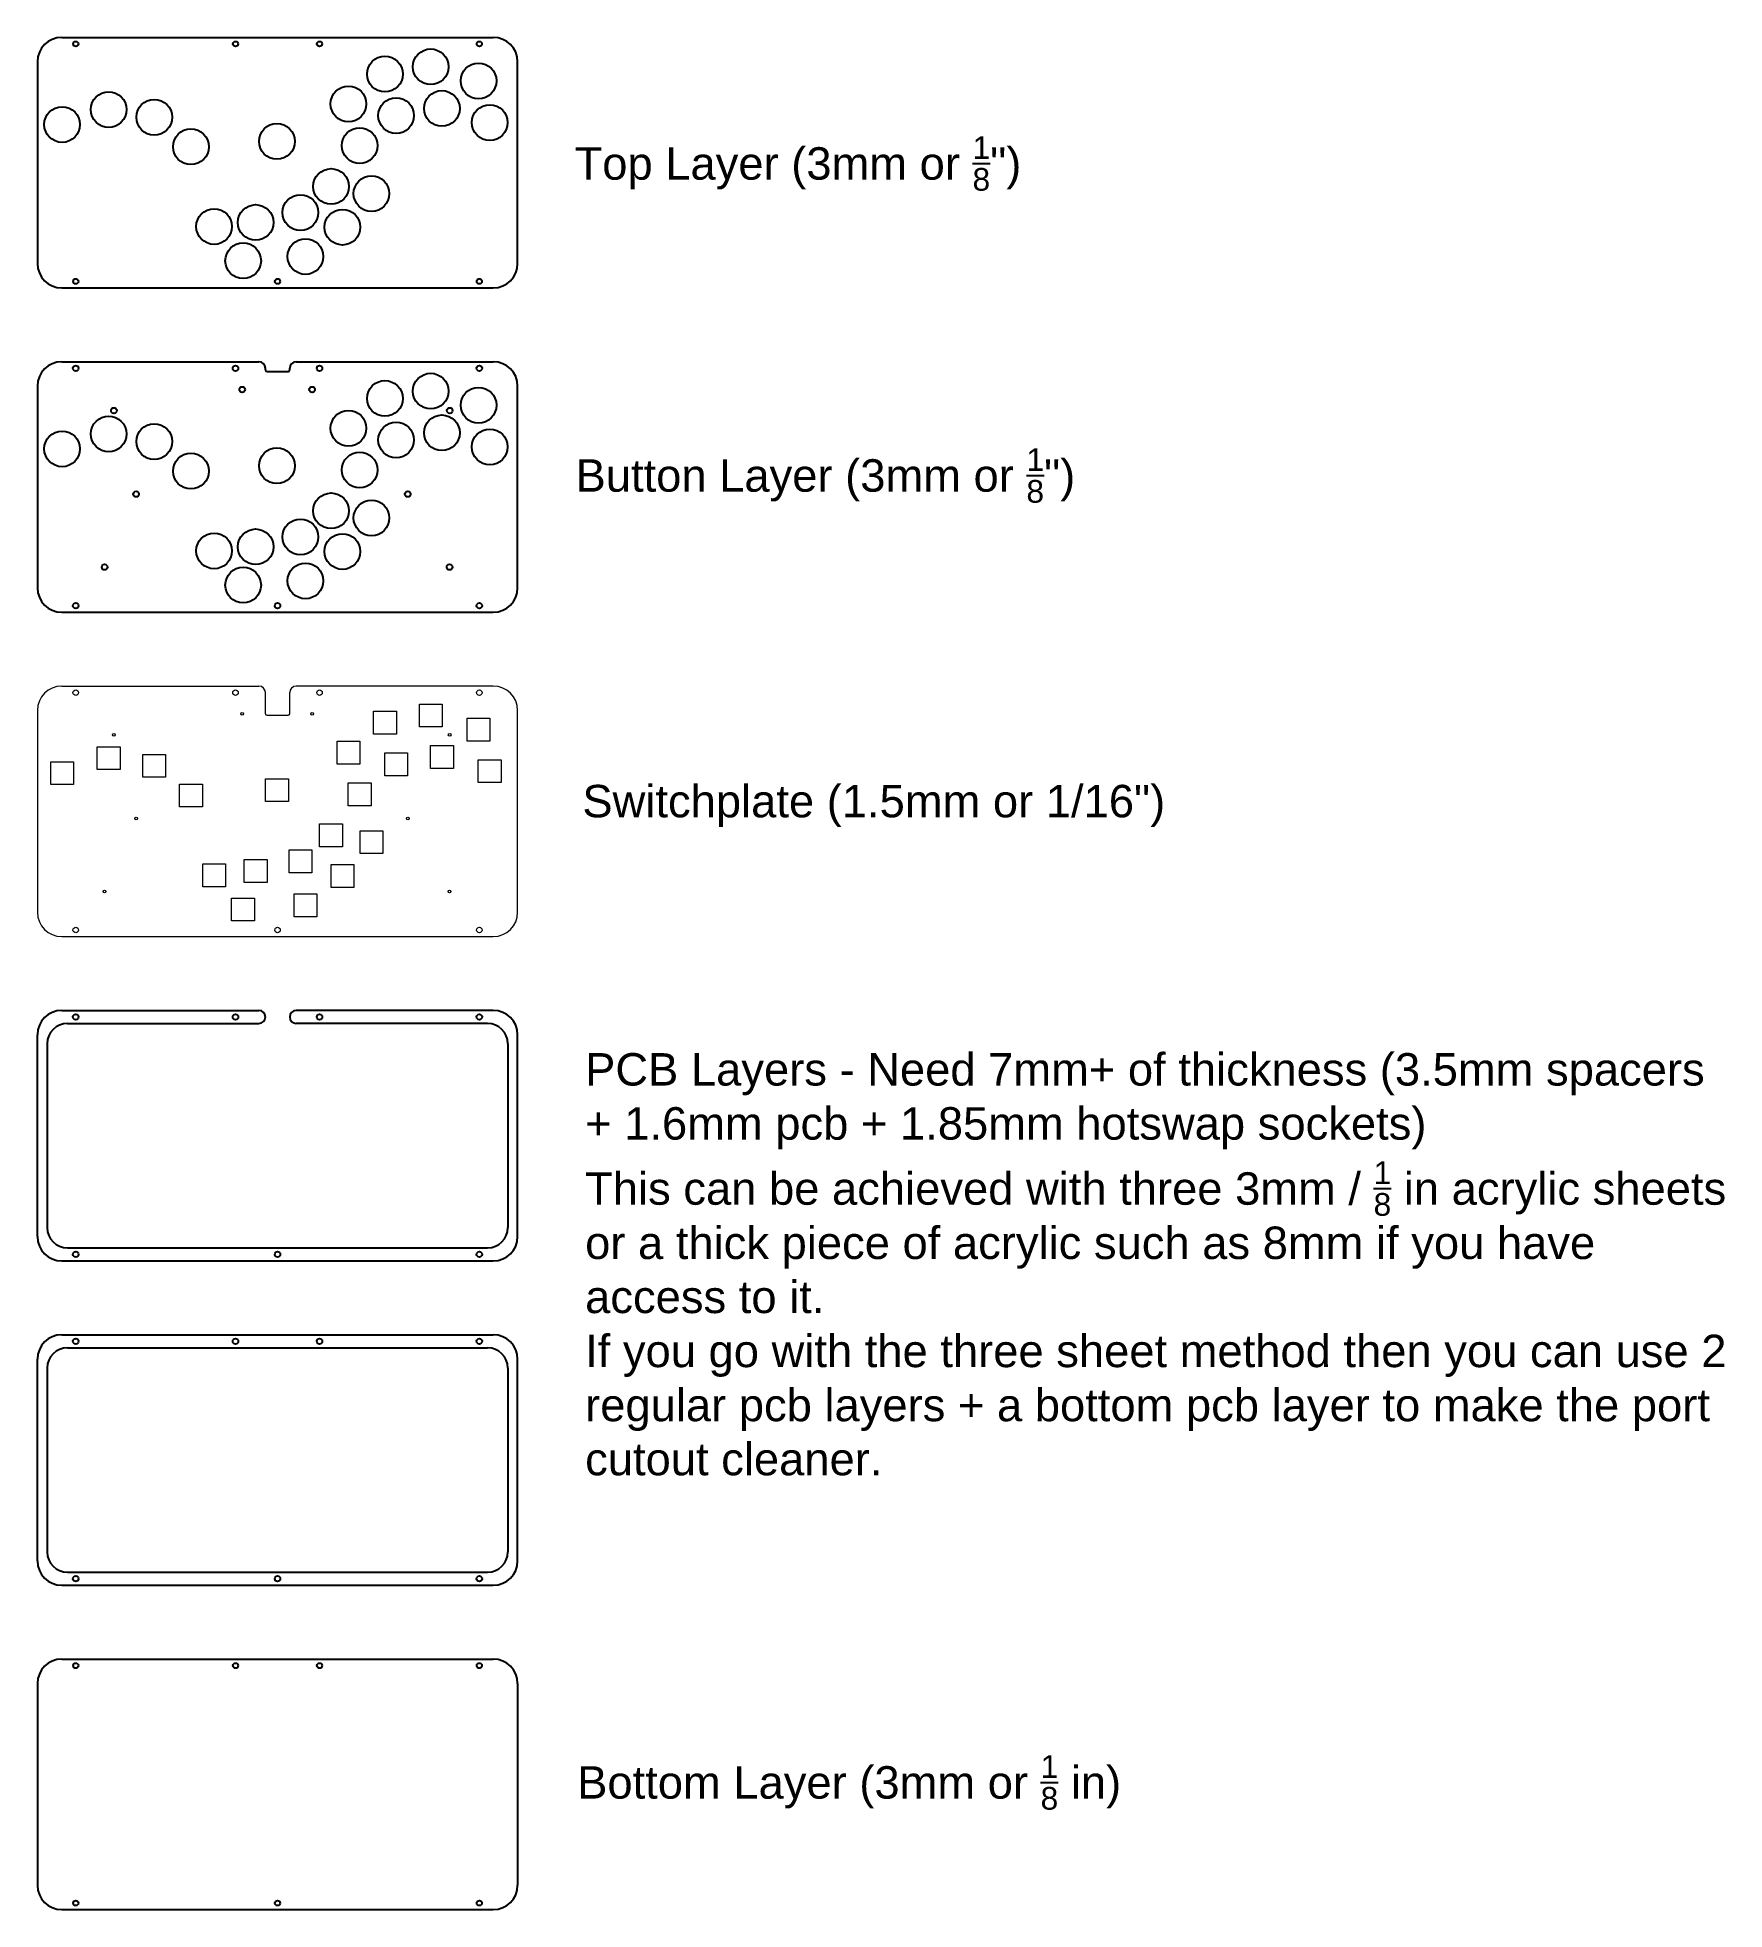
# Model space of a CAD drawing. Header units: millimetres. Extents: x 100 to 1140, y 100 to 1254.
import ezdxf

# ---------------------------------------------------------------- set-up
doc = ezdxf.new("R2010")
doc.units = ezdxf.units.MM
doc.header["$MEASUREMENT"] = 0
doc.styles.get("Standard").update_dxf_attribs({"font": 'arial.ttf'})

msp = doc.modelspace()

# ---------------------------------------------------------------- linework, layer by layer
for p, q in [((115, 1254.4), (381, 1254.4)), ((100, 1239.4), (100, 1115)), ((396, 1115), (396, 1239.4)), ((115, 1100), (381, 1100)), ((115, 1054.4), (236.5, 1054.4)), ((259.5, 1054.4), (381, 1054.4)), ((100, 1039.4), (100, 915)), ((240.5, 1049.4), (240.5, 1050.4)), ((240.5, 1049.4), (240.5, 1049.4)), ((240.5, 1049.4), (240.5, 1049.4)), ((240.5, 1049.4), (240.5, 1049.4)), ((241.5, 1048.4), (254.5, 1048.4)), ((255.5, 1049.4), (255.5, 1050.4)), ((255.5, 1049.4), (255.5, 1049.4)), ((255.5, 1049.4), (255.5, 1049.4)), ((255.5, 1049.4), (255.5, 1049.4)), ((396, 915), (396, 1039.4)), ((115, 900), (381, 900)), ((115, 654.4), (236.5, 654.4)), ((240.5, 650.4), (240.5, 650.4)), ((255.5, 650.4), (255.5, 650.4)), ((381, 654.4), (259.5, 654.4)), ((100, 515), (100, 639.4)), ((118.5, 646.4), (236.5, 646.4)), ((377.5, 646.4), (259.5, 646.4)), ((396, 515), (396, 639.4)), ((106, 633.9), (106, 520.5)), ((390, 633.9), (390, 520.5)), ((118.5, 508), (377.5, 508)), ((115, 500), (381, 500)), ((115, 254.4), (381, 254.4)), ((100, 239.4), (100, 115)), ((396, 239.4), (396, 115)), ((115, 100), (381, 100))]:
    msp.add_line(p, q)
at = {"color": 0, "lineweight": 0}
for p, q in [((115, 854.4), (236.5, 854.4)), ((381, 854.4), (259.5, 854.4)), ((240.5, 837.4), (240.5, 850.4)), ((240.5, 849.4), (240.5, 849.4)), ((255.5, 837.4), (255.5, 850.4)), ((255.5, 849.4), (255.5, 849.4)), ((335.4, 843.3), (349.5, 843.3)), ((335.4, 829.2), (335.4, 843.3)), ((349.5, 843.3), (349.5, 829.2)), ((100, 839.4), (100, 715)), ((241.5, 836.4), (254.5, 836.4)), ((307.2, 838.9), (321.3, 838.9)), ((307.2, 824.8), (307.2, 838.9)), ((321.3, 838.9), (321.3, 824.8)), ((364.8, 834.6), (378.9, 834.6)), ((364.8, 820.5), (364.8, 834.6)), ((378.9, 834.6), (378.9, 820.5)), ((396, 715), (396, 839.4)), ((284.7, 820.4), (298.8, 820.4)), ((284.7, 806.3), (284.7, 820.4)), ((298.8, 820.4), (298.8, 806.3)), ((321.3, 824.8), (307.2, 824.8)), ((349.5, 829.2), (335.4, 829.2)), ((378.9, 820.5), (364.8, 820.5)), ((136.8, 817), (150.9, 817)), ((136.8, 802.9), (136.8, 817)), ((150.9, 817), (150.9, 802.9)), ((164.9, 812.3), (179, 812.3)), ((164.9, 798.2), (164.9, 812.3)), ((179, 812.3), (179, 798.2)), ((314.1, 813.2), (328.2, 813.2)), ((314.1, 799.1), (314.1, 813.2)), ((328.2, 813.2), (328.2, 799.1)), ((342.3, 817.7), (356.4, 817.7)), ((342.3, 803.6), (342.3, 817.7)), ((356.4, 817.7), (356.4, 803.6)), ((371.7, 809), (385.8, 809)), ((371.7, 794.9), (371.7, 809)), ((385.8, 809), (385.8, 794.9)), ((108.2, 807.8), (122.3, 807.8)), ((108.2, 793.7), (108.2, 807.8)), ((122.3, 807.8), (122.3, 793.7)), ((150.9, 802.9), (136.8, 802.9)), ((179, 798.2), (164.9, 798.2)), ((240.6, 797.3), (254.7, 797.3)), ((240.6, 783.2), (240.6, 797.3)), ((254.7, 797.3), (254.7, 783.2)), ((298.8, 806.3), (284.7, 806.3)), ((328.2, 799.1), (314.1, 799.1)), ((356.4, 803.6), (342.3, 803.6)), ((122.3, 793.7), (108.2, 793.7)), ((187.6, 794), (201.7, 794)), ((187.6, 779.9), (187.6, 794)), ((201.7, 794), (201.7, 779.9)), ((291.6, 794.7), (305.7, 794.7)), ((291.6, 780.6), (291.6, 794.7)), ((305.7, 794.7), (305.7, 780.6)), ((385.8, 794.9), (371.7, 794.9)), ((201.7, 779.9), (187.6, 779.9)), ((254.7, 783.2), (240.6, 783.2)), ((305.7, 780.6), (291.6, 780.6)), ((273.9, 769.5), (288, 769.5)), ((273.9, 755.4), (273.9, 769.5)), ((288, 769.5), (288, 755.4)), ((298.9, 765.2), (313, 765.2)), ((298.9, 751.1), (298.9, 765.2)), ((313, 765.2), (313, 751.1)), ((255.1, 753.4), (269.2, 753.4)), ((255.1, 739.3), (255.1, 753.4)), ((269.2, 753.4), (269.2, 739.3)), ((288, 755.4), (273.9, 755.4)), ((313, 751.1), (298.9, 751.1)), ((201.9, 744.8), (216, 744.8)), ((201.9, 730.7), (201.9, 744.8)), ((216, 744.8), (216, 730.7)), ((227.5, 747.4), (241.6, 747.4)), ((227.5, 733.3), (227.5, 747.4)), ((241.6, 747.4), (241.6, 733.3)), ((269.2, 739.3), (255.1, 739.3)), ((281, 744.4), (295.1, 744.4)), ((281, 730.3), (281, 744.4)), ((295.1, 744.4), (295.1, 730.3)), ((216, 730.7), (201.9, 730.7)), ((241.6, 733.3), (227.5, 733.3)), ((295.1, 730.3), (281, 730.3)), ((219.7, 723.7), (233.8, 723.7)), ((219.7, 709.6), (219.7, 723.7)), ((233.8, 723.7), (233.8, 709.6)), ((258.2, 726.3), (272.3, 726.3)), ((258.2, 712.2), (258.2, 726.3)), ((272.3, 726.3), (272.3, 712.2)), ((233.8, 709.6), (219.7, 709.6)), ((272.3, 712.2), (258.2, 712.2)), ((115, 700), (381, 700))]:
    msp.add_line(p, q, dxfattribs=at)
at = {"color": 0}
for p, q in [((115, 454.4), (381, 454.4)), ((100, 315), (100, 439.4)), ((118.5, 446.4), (377.5, 446.4)), ((396, 315), (396, 439.4)), ((106, 433.9), (106, 320.5)), ((390, 433.9), (390, 320.5)), ((118.5, 308), (377.5, 308)), ((115, 300), (381, 300))]:
    msp.add_line(p, q, dxfattribs=at)
for centre, radius in [((123.6, 1250.4), 1.6), ((222.1, 1250.4), 1.6), ((273.9, 1250.4), 1.6), ((342.4, 1236.3), 11), ((372.4, 1250.4), 1.6), ((314.2, 1231.8), 11), ((371.9, 1227.6), 11), ((291.7, 1213.4), 11), ((143.9, 1209.9), 11), ((172, 1205.2), 11), ((321.1, 1206.2), 11), ((349.3, 1210.6), 11), ((378.8, 1201.9), 11), ((115.2, 1200.7), 11), ((247.6, 1190.3), 11), ((194.6, 1187), 11), ((298.6, 1187.7), 11), ((281, 1162.5), 11), ((305.9, 1158.1), 11), ((262.1, 1146.4), 11), ((208.9, 1137.8), 11), ((234.5, 1140.3), 11), ((288, 1137.4), 11), ((226.8, 1116.7), 11), ((265.2, 1119.3), 11), ((123.6, 1104), 1.6), ((248, 1104), 1.6), ((372.4, 1104), 1.6), ((123.6, 1050.4), 1.7), ((222.1, 1050.4), 1.7), ((273.9, 1050.4), 1.7), ((372.4, 1050.4), 1.7), ((226.2, 1037.3), 1.75), ((269.3, 1037.3), 1.75), ((314.2, 1031.8), 11), ((342.4, 1036.3), 11), ((371.9, 1027.6), 11), ((143.9, 1009.9), 11), ((147.1, 1024.3), 1.75), ((172, 1005.2), 11), ((291.7, 1013.4), 11), ((321.1, 1006.2), 11), ((349.3, 1010.6), 11), ((354.1, 1024.3), 1.75), ((115.2, 1000.7), 11), ((378.8, 1001.9), 11), ((194.6, 987), 11), ((247.6, 990.3), 11), ((298.6, 987.7), 11), ((160.8, 972.8), 1.75), ((281, 962.5), 11), ((328.3, 972.8), 1.75), ((305.9, 958.1), 11), ((208.9, 937.8), 11), ((234.5, 940.3), 11), ((262.1, 946.4), 11), ((288, 937.4), 11), ((141.4, 927.8), 1.75), ((226.8, 916.7), 11), ((265.2, 919.3), 11), ((354, 927.8), 1.75), ((123.6, 904), 1.7), ((248, 904), 1.7), ((372.4, 904), 1.7), ((123.6, 650.4), 1.7), ((222.1, 650.4), 1.7), ((273.9, 650.4), 1.7), ((372.4, 650.4), 1.7), ((123.6, 504), 1.7), ((248, 504), 1.7), ((372.4, 504), 1.7), ((123.6, 250.4), 1.6), ((222.1, 250.4), 1.6), ((273.9, 250.4), 1.6), ((372.4, 250.4), 1.6), ((123.6, 104), 1.6), ((248, 104), 1.6), ((372.4, 104), 1.6)]:
    msp.add_circle(centre, radius)
at = {"color": 0, "lineweight": 0}
for centre, radius in [((123.6, 850.4), 1.7), ((222.1, 850.4), 1.7), ((273.9, 850.4), 1.7), ((372.4, 850.4), 1.7), ((226.2, 837.3), 0.85), ((269.3, 837.3), 0.85), ((147.1, 824.3), 0.85), ((354.1, 824.3), 0.85), ((160.8, 772.8), 0.85), ((328.3, 772.8), 0.85), ((141.4, 727.8), 0.85), ((354, 727.8), 0.85), ((123.6, 704), 1.7), ((248, 704), 1.7), ((372.4, 704), 1.7)]:
    msp.add_circle(centre, radius, dxfattribs=at)
at = {"color": 0}
for centre in [(123.6, 450.4), (222.1, 450.4), (273.9, 450.4), (372.4, 450.4), (123.6, 304), (248, 304), (372.4, 304)]:
    msp.add_circle(centre, 1.7, dxfattribs=at)
for centre, radius, start, end in [((115, 1239.4), 15, 90, 180), ((381, 1239.4), 15, 0, 90), ((115, 1115), 15, 180, 270), ((381, 1115), 15, 270, 0), ((115, 1039.4), 15, 90, 180), ((236.5, 1050.4), 4, 0, 90), ((259.5, 1050.4), 4, 90, 180), ((381, 1039.4), 15, 0, 90), ((241.5, 1049.4), 1, 180, 270), ((254.5, 1049.4), 1, 270, 0), ((115, 915), 15, 180, 270), ((381, 915), 15, 270, 0), ((115, 639.4), 15, 90, 180), ((236.5, 650.4), 4, 0, 90), ((236.5, 650.4), 4, 270, 0), ((259.5, 650.4), 4, 90, 180), ((259.5, 650.4), 4, 180, 270), ((381, 639.4), 15, 0, 90), ((118.5, 633.9), 12.5, 90, 180), ((377.5, 633.9), 12.5, 0, 90), ((118.5, 520.5), 12.5, 180, 270), ((377.5, 520.5), 12.5, 270, 0), ((115, 515), 15, 180, 270), ((381, 515), 15, 270, 0), ((115, 239.4), 15, 90, 180), ((381, 239.4), 15, 0, 90), ((115, 115), 15, 180, 270), ((381, 115), 15, 270, 0)]:
    msp.add_arc(centre, radius, start, end)
for centre, radius, start, end in [((115, 439.4), 15, 90, 180), ((381, 439.4), 15, 0, 90), ((118.5, 433.9), 12.5, 90, 180), ((377.5, 433.9), 12.5, 0, 90), ((115, 315), 15, 180, 270), ((118.5, 320.5), 12.5, 180, 270), ((377.5, 320.5), 12.5, 270, 0), ((381, 315), 15, 270, 0)]:
    msp.add_arc(centre, radius, start, end, dxfattribs=at)
at = {"color": 0, "lineweight": 0}
for points in [[(115, 854.4), (106.7, 854.4), (100, 847.7), (100, 839.4)], [(240.5, 850.4), (240.5, 852.6), (238.7, 854.4), (236.5, 854.4)], [(259.5, 854.4), (257.3, 854.4), (255.5, 852.6), (255.5, 850.4)], [(396, 839.4), (396, 847.7), (389.3, 854.4), (381, 854.4)], [(240.5, 837.4), (240.5, 836.8), (240.9, 836.4), (241.5, 836.4)], [(254.5, 836.4), (255.1, 836.4), (255.5, 836.8), (255.5, 837.4)], [(100, 715), (100, 706.7), (106.7, 700), (115, 700)], [(381, 700), (389.3, 700), (396, 706.7), (396, 715)]]:
    msp.add_open_spline(points, degree=3, dxfattribs=at)

# ---------------------------------------------------------------- texts
msp.add_text('Switchplate (1.5mm or 1/16")', height=20).set_placement((435.9, 773.5))
at = {"char_height": 20, "attachment_point": 1}
for s, width, insert in [('\\A1;Top Layer (3mm or {\\H0.7x;\\S1/8;}")', 411.491, (431.1, 1193.5)), ('\\A1;Button Layer (3mm or {\\H0.7x;\\S1/8;}")', 411.491, (431.7, 1001.1)), ('\\A1;PCB Layers - Need 7mm+ of thickness (3.5mm spacers + 1.6mm pcb + 1.85mm hotswap sockets)\\PThis can be achieved with three 3mm / {\\H0.7x;\\S1/8;} in acrylic sheets or a thick piece of acrylic such as 8mm if you have access to it.\\PIf you go with the three sheet method then you can use 2 regular pcb layers + a bottom pcb layer to make the port cutout cleaner.', 704.274, (437.6, 628.1)), ('\\A1;Bottom Layer (3mm or {\\H0.7x;\\S1/8;} in)', 411.491, (432.7, 195.2))]:
    msp.add_mtext_dynamic_manual_height_columns(s, width=width, gutter_width=20, heights=[0], dxfattribs=dict(at, insert=insert))

doc.saveas('drawing.dxf')
